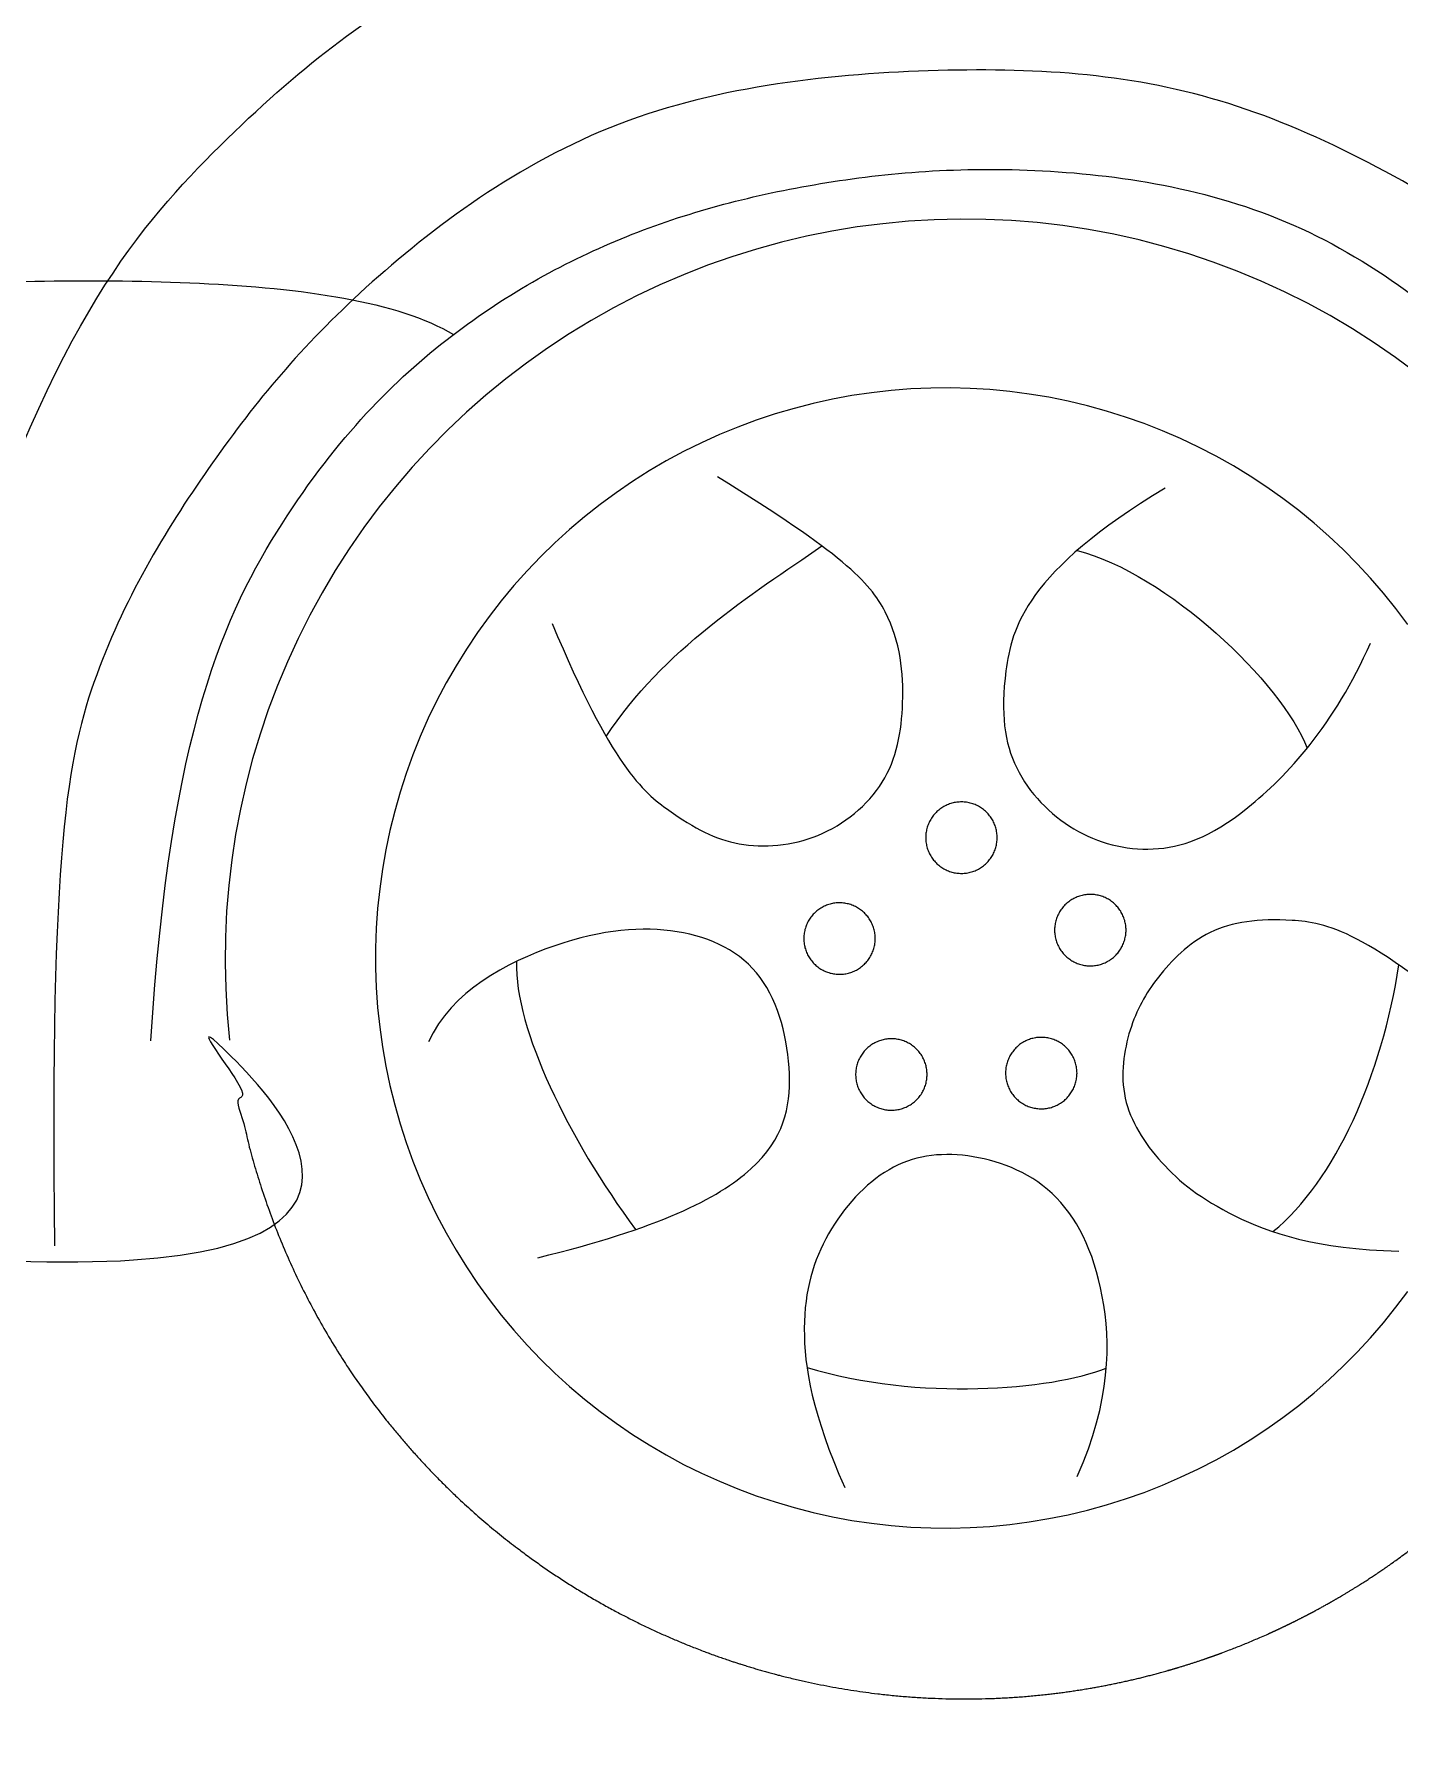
# Model space of a CAD drawing. Header units: feet. Extents: x 89 to 238, y -57 to 31.
# Drawn here: x 199.319 to 200.882, y 27.569 to 29.521 of the extents above; entities that cross this region are included whole.
import ezdxf

# ---------------------------------------------------------------- set-up
doc = ezdxf.new("R2010")
doc.units = ezdxf.units.FT
doc.header["$MEASUREMENT"] = 0
doc.layers.add('inner', color=1, linetype='Continuous')
doc.layers.add('outer', color=3, linetype='Continuous')

msp = doc.modelspace()

# ---------------------------------------------------------------- linework, layer by layer
at = {"layer": 'inner'}
for points in [[(200.9010969886893, 29.13310735981872), (200.8773837221258, 29.1507134292261), (200.8530709739656, 29.1674819404299), (200.8281883133608, 29.18339249957532), (200.8027660025907, 29.19842575624837), (200.7768349602566, 29.21256342700991), (200.7504267236792, 29.22578831763193), (200.7235734105424, 29.23808434400914), (200.6963076798321, 29.24943655172049), (200.668662692116, 29.25983113421673), (200.6406720692143, 29.26925544961187), (200.6123698533084, 29.27769803605831), (200.5837904655388, 29.28514862568671), (200.5549686641426, 29.2915981570937), (200.5259395021801, 29.29703878636248), (200.4967382849031, 29.30146389660249), (200.4674005268174, 29.30486810599686), (200.4379619084897, 29.30724727434792), (200.4084582331524, 29.30859850811226), (200.3789253831607, 29.30892016392007), (200.3493992763517, 29.30821185057376), (200.3199158223616, 29.30647442952363), (200.2905108789522, 29.30371001382028), (200.2612202084007, 29.29992196554471), (200.2320794340059, 29.29511489171928), (200.2031239967628, 29.28929463870479), (200.1743891122595, 29.28246828508997), (200.145909727848, 29.27464413308261), (200.1177204801412, 29.26583169841248), (200.0898556528879, 29.25604169875811), (200.0623491352768, 29.24528604071215), (200.0352343807207, 29.23357780530044), (200.0085443661704, 29.22093123207297), (199.9823115520081, 29.20736170178569), (199.9565678425691, 29.19288571769448), (199.9313445473396, 29.17752088548381), (199.9066723428787, 29.16128589185488), (199.8825812355089, 29.1442004817987), (199.8591005248228, 29.12628543458232), (199.8362587680487, 29.10756253847709), (199.8140837453198, 29.08805456425978), (199.7926024258874, 29.06778523751874), (199.7718409353213, 29.04677920979888), (199.7518245237359, 29.02506202862047), (199.7325775350808, 29.00266010640828), (199.7141233775338, 28.97960068836873), (199.696484495032, 28.95591181935438), (199.6796823399754, 28.93162230975569), (199.6637373471363, 28.90676170046196), (199.6486689088071, 28.88136022693363), (199.6344953512148, 28.85544878242989), (199.621233912233, 28.82905888043646), (199.608900720417, 28.80222261633876), (199.5975107753885, 28.77497262838758), (199.5870779295928, 28.74734205800449), (199.5776148714517, 28.71936450947515), (199.5691331099318, 28.69107400907994), (199.5616429605471, 28.66250496371113), (199.5551535328134, 28.63369211902716), (199.5496727191696, 28.6046705171952), (199.5452071853783, 28.57547545427265), (199.5417623624196, 28.54614243728028), (199.5393424398853, 28.51670714101848), (199.5379503608841, 28.48720536467966), (199.5375878184616, 28.45767298830924), (199.5382552535418, 28.42814592916843), (199.5399518543906, 28.39866009805156), (199.5426755576027, 28.36925135561153)], [(200.8915189746885, 28.84494119009441), (200.8779522546365, 28.8630791159815), (200.8637641993739, 28.88073525758491), (200.8489719044022, 28.89788834062918), (200.8335931932846, 28.91451769698523), (200.8176465961703, 28.9306032895739), (200.8011513274668, 28.94612573650898), (200.784127262688, 28.9610663344509), (200.7665949145061, 28.97540708114286), (200.748575408035, 28.989130697102), (200.7300904553767, 29.00222064644005), (200.7111623294592, 29.01466115678756), (200.6918138372001, 29.02643723829853), (200.6720682920255, 29.03753470171194), (200.6519494857794, 29.04794017544875), (200.6314816600564, 29.05764112172355), (200.6106894769922, 29.06662585165167), (200.5895979895481, 29.07488353933333), (200.5682326113235, 29.08240423489803), (200.5466190859353, 29.08917887649342), (200.524783455998, 29.095199301204), (200.502752031745, 29.10045825488694), (200.4805513593266, 29.10494940091266), (200.4582081888238, 29.10866732779997), (200.4357494420169, 29.11160755573657), (200.4132021799466, 29.1137665419768), (200.3905935703074, 29.11514168511041), (200.3679508547131, 29.11573132819701), (200.3453013158724, 29.11553476076262), (200.3226722447154, 29.11455221965567), (200.3000909075104, 29.11278488876171), (200.2775845130099, 29.11023489757676), (200.2551801796664, 29.10690531864163), (200.2329049029564, 29.10280016383956), (200.2107855228535, 29.0979243795624), (200.1888486914878, 29.09228384075041), (200.1671208410326, 29.08588534381353), (200.1456281518554, 29.07873659844221), (200.1243965209725, 29.07084621831782), (200.1034515308455, 29.06222371073386), (200.0828184185562, 29.0528794651404), (200.0625220453978, 29.04282474062554), (200.0425868669192, 29.0320716523492), (200.0230369034576, 29.02063315694526), (200.0038957111964, 29.0085230369097), (199.9851863537815, 28.995755883994), (199.9669313745312, 28.98234708162296), (199.9491527692737, 28.96831278635912), (199.9318719598436, 28.95366990843514), (199.9151097682704, 28.93843609137845), (199.8988863916893, 28.92262969075206), (199.8832213780055, 28.90626975203761), (199.8681336023403, 28.88937598768703), (199.8536412442884, 28.87196875337053), (199.8397617660124, 28.85406902344967), (199.8265118912025, 28.83569836570484), (199.813907584926, 28.81687891534776), (199.8019640343902, 28.79763334835035), (199.7906956306431, 28.77798485412184), (199.7801159512337, 28.75795710756739), (199.7702377438517, 28.73757424056171), (199.7610729109675, 28.71686081287193), (199.7526324954909, 28.69584178256516), (199.7449266674652, 28.67454247593576), (199.737964711813, 28.65298855698932), (199.7317550171485, 28.63120599651932), (199.7263050656703, 28.60922104081459), (199.7216214241452, 28.58706018003438), (199.7177097359967, 28.5647501162899), (199.7145747145042, 28.54231773147026), (199.7122201371244, 28.51979005485199), (199.7106488409398, 28.4971942305308), (199.7098627192397, 28.47455748471504), (199.7098627192397, 28.45190709292033), (199.7106488409398, 28.42927034710456), (199.7122201371244, 28.40667452278337), (199.7145747145042, 28.38414684616511), (199.7177097359967, 28.36171446134546), (199.7216214241452, 28.33940439760098), (199.7263050656703, 28.31724353682077), (199.7317550171485, 28.29525858111603), (199.737964711813, 28.27347602064605), (199.7449266674652, 28.25192210169957), (199.7526324954909, 28.23062279507019), (199.7610729109675, 28.2096037647634), (199.7702377438517, 28.18889033707365), (199.7801159512337, 28.16850747006797), (199.7906956306431, 28.14847972351352), (199.8019640343902, 28.12883122928499), (199.813907584926, 28.10958566228758), (199.8265118912025, 28.09076621193053), (199.8397617660124, 28.07239555418569), (199.8536412442884, 28.05449582426483), (199.8681336023403, 28.03708858994833), (199.8832213780055, 28.02019482559775), (199.8988863916893, 28.00383488688328), (199.9151097682704, 27.9880284862569), (199.9318719598436, 27.97279466920019), (199.9491527692737, 27.95815179127623), (199.9669313745312, 27.9441174960124), (199.9851863537815, 27.93070869364136), (200.0038957111964, 27.91794154072565), (200.0230369034576, 27.9058314206901), (200.0425868669192, 27.89439292528614), (200.0625220453978, 27.88363983700981), (200.0828184185562, 27.87358511249496), (200.1034515308455, 27.86424086690149), (200.1243965209725, 27.85561835931754), (200.1456281518554, 27.84772797919315), (200.1671208410326, 27.84057923382183), (200.1888486914878, 27.83418073688495), (200.2107855228535, 27.82854019807295), (200.2329049029564, 27.82366441379579), (200.2551801796664, 27.81955925899374), (200.2775845130099, 27.81622968005859), (200.3000909075104, 27.81367968887365), (200.3226722447154, 27.81191235797969), (200.3453013158724, 27.81092981687275), (200.3679508547131, 27.81073324943835), (200.3905935703074, 27.81132289252495), (200.4132021799466, 27.81269803565855), (200.4357494420169, 27.81485702189878), (200.4582081888238, 27.81779724983539), (200.4805513593266, 27.8215151767227), (200.502752031745, 27.82600632274839), (200.524783455998, 27.83126527643133), (200.5466190859353, 27.83728570114193), (200.5682326113235, 27.84406034273733), (200.5895979895481, 27.85158103830203), (200.6106894769922, 27.85983872598369), (200.6314816600564, 27.86882345591181), (200.6519494857794, 27.8785244021866), (200.6720682920255, 27.88892987592342), (200.6918138372001, 27.90002733933683), (200.7111623294592, 27.9118034208478), (200.7300904553767, 27.92424393119531), (200.748575408035, 27.93733388053336), (200.7665949145061, 27.9510574964925), (200.784127262688, 27.96539824318446), (200.8011513274668, 27.98033884112638), (200.8176465961703, 27.99586128806146), (200.8335931932846, 28.01194688065013), (200.8489719044022, 28.02857623700618), (200.8637641993739, 28.04572932005046), (200.8779522546365, 28.06338546165386), (200.8915189746885, 28.08152338754096)]]:
    msp.add_lwpolyline(points, dxfattribs=at)
for points in [[(200.4213898407288, 28.60094387864495), (200.4213652041732, 28.6023631488216), (200.4212913241915, 28.60378070888821), (200.4211682898034, 28.60519485079532), (200.4209962492556, 28.6066038706121), (200.4207754098437, 28.6080060705794), (200.420506037662, 28.60939976115546), (200.4201884572828, 28.61078326305173), (200.419823051366, 28.61215490925613), (200.4194102601971, 28.61351304704187), (200.4189505811573, 28.61485603995864), (200.4184445681241, 28.61618226980462), (200.4178928308037, 28.61749013857613), (200.4172960339968, 28.61877807039317), (200.4166548967968, 28.62004451339822), (200.4159701917244, 28.62128794162608), (200.4152427437956, 28.62250685684261), (200.4144734295286, 28.62369979034987), (200.4136631758872, 28.62486530475595), (200.4128129591639, 28.62600199570673), (200.4119238038037, 28.62710849357817), (200.4109967811694, 28.62818346512651), (200.4100330082513, 28.62922561509476), (200.4090336463204, 28.63023368777337), (200.4079998995303, 28.63120646851329), (200.4069330134651, 28.6321427851895), (200.4058342736396, 28.63304150961332), (200.4047050039496, 28.63390155889184), (200.4035465650772, 28.63472189673262), (200.402360352851, 28.63550153469251), (200.4011477965643, 28.63623953336846), (200.399910357253, 28.63693500352957), (200.3986495259351, 28.63758710718843), (200.3973668218141, 28.63819505861096), (200.3960637904486, 28.63875812526301), (200.3947420018899, 28.63927562869314), (200.3934030487902, 28.63974694535004), (200.3920485444838, 28.64017150733382), (200.3906801210428, 28.64054880308037), (200.389299427311, 28.6408783779777), (200.3879081269166, 28.64115983491372), (200.3865078962684, 28.64139283475476), (200.3851004225352, 28.64157709675415), (200.3836874016132, 28.64171239889053), (200.3822705360825, 28.64179857813538), (200.3808515331559, 28.64183553064941), (200.3794321026212, 28.64182321190772), (200.3780139547818, 28.64176163675343), (200.3765987983952, 28.64165087937979), (200.3751883386149, 28.64149107324085), (200.3737842749348, 28.64128241089051), (200.3723882991424, 28.64102514375073), (200.3710020932798, 28.64071958180829), (200.3696273276171, 28.64036609324156), (200.3682656586398, 28.63996510397675), (200.3669187270531, 28.63951709717466), (200.3655881558045, 28.63902261264863), (200.3642755481287, 28.63848224621396), (200.3629824856158, 28.63789664897014), (200.3617105263055, 28.63726652651625), (200.3604612028095, 28.63659263810074), (200.3592360204654, 28.63587579570668), (200.3580364555226, 28.63511686307331), (200.3568639533632, 28.63431675465536), (200.3557199267612, 28.63347643452113), (200.3546057541794, 28.63259691519096), (200.3535227781091, 28.6316792564171), (200.352472303452, 28.63072456390696), (200.3514555959483, 28.62973398799059), (200.3504738806513, 28.62870872223485), (200.3495283404516, 28.62765000200512), (200.3486201146514, 28.62655910297681), (200.347750297592, 28.6254373395983), (200.3469199373353, 28.62428606350705), (200.3461300344007, 28.62310666190112), (200.3453815405598, 28.62190055586755), (200.3446753576892, 28.62066919867022), (200.3440123366844, 28.61941407399859), (200.343393276434, 28.61813669418015), (200.3428189228574, 28.61683859835811), (200.342289968006, 28.61552135063679), (200.3418070492291, 28.61418653819715), (200.3413707484062, 28.61283576938415), (200.3409815912459, 28.61147067176908), (200.3406400466522, 28.61009289018819), (200.3403465261598, 28.60870408476096), (200.3401013834379, 28.6073059288898), (200.3399049138646, 28.60590010724361), (200.3397573541702, 28.60448831372799), (200.3396588821527, 28.60307224944416), (200.3396096164634, 28.60165362063931), (200.3396096164634, 28.60023413665061), (200.3396588821527, 28.59881550784575), (200.3397573541702, 28.59739944356193), (200.3399049138646, 28.5959876500463), (200.3401013834379, 28.59458182840013), (200.3403465261598, 28.59318367252897), (200.3406400466522, 28.59179486710175), (200.3409815912459, 28.59041708552084), (200.3413707484062, 28.58905198790574), (200.3418070492291, 28.58770121909278), (200.342289968006, 28.58636640665312), (200.3428189228574, 28.58504915893182), (200.343393276434, 28.58375106310977), (200.3440123366844, 28.58247368329134), (200.3446753576892, 28.58121855861971), (200.3453815405598, 28.57998720142235), (200.3461300344007, 28.57878109538879), (200.3469199373353, 28.57760169378286), (200.347750297592, 28.57645041769163), (200.3486201146514, 28.57532865431309), (200.3495283404516, 28.57423775528479), (200.3504738806513, 28.57317903505507), (200.3514555959483, 28.57215376929933), (200.352472303452, 28.57116319338298), (200.3535227781091, 28.57020850087281), (200.3546057541794, 28.56929084209897), (200.3557199267612, 28.5684113227688), (200.3568639533632, 28.56757100263458), (200.3580364555226, 28.56677089421661), (200.3592360204654, 28.56601196158324), (200.3604612028095, 28.56529511918919), (200.3617105263055, 28.56462123077366), (200.3629824856158, 28.56399110831977), (200.3642755481287, 28.56340551107596), (200.3655881558045, 28.56286514464129), (200.3669187270531, 28.56237066011525), (200.3682656586398, 28.56192265331318), (200.3696273276171, 28.56152166404835), (200.3710020932798, 28.56116817548164), (200.3723882991424, 28.5608626135392), (200.3737842749348, 28.56060534639938), (200.3751883386149, 28.56039668404907), (200.3765987983952, 28.56023687791013), (200.3780139547818, 28.5601261205365), (200.3794321026212, 28.56006454538221), (200.3808515331559, 28.56005222664052), (200.3822705360825, 28.56008917915453), (200.3836874016132, 28.56017535839938), (200.3851004225352, 28.56031066053577), (200.3865078962684, 28.56049492253517), (200.3879081269166, 28.56072792237621), (200.389299427311, 28.56100937931224), (200.3906801210428, 28.56133895420956), (200.3920485444838, 28.56171624995611), (200.3934030487902, 28.56214081193989), (200.3947420018899, 28.56261212859677), (200.3960637904486, 28.5631296320269), (200.3973668218141, 28.56369269867897), (200.3986495259351, 28.56430065010149), (200.399910357253, 28.56495275376036), (200.4011477965643, 28.56564822392145), (200.402360352851, 28.56638622259741), (200.4035465650772, 28.56716586055729), (200.4047050039496, 28.56798619839809), (200.4058342736396, 28.56884624767659), (200.4069330134651, 28.56974497210042), (200.4079998995303, 28.57068128877663), (200.4090336463204, 28.57165406951654), (200.4100330082513, 28.57266214219516), (200.4109967811694, 28.57370429216342), (200.4119238038037, 28.57477926371175), (200.4128129591639, 28.57588576158318), (200.4136631758872, 28.57702245253398), (200.4144734295286, 28.57818796694004), (200.4152427437956, 28.57938090044732), (200.4159701917244, 28.58059981566383), (200.4166548967968, 28.58184324389169), (200.4172960339968, 28.58310968689673), (200.4178928308037, 28.58439761871378), (200.4184445681241, 28.5857054874853), (200.4189505811573, 28.58703171733127), (200.4194102601971, 28.58837471024806), (200.419823051366, 28.58973284803379), (200.4201884572828, 28.59110449423818), (200.420506037662, 28.59248799613443), (200.4207754098437, 28.59388168671051), (200.4209962492556, 28.59528388667781), (200.4211682898034, 28.59669290649461), (200.4212913241915, 28.59810704840172), (200.4213652041732, 28.59952460846833)], [(200.5689544322317, 28.49508232387116), (200.5689297956761, 28.49650159404779), (200.5688559156944, 28.4979191541144), (200.5687328813062, 28.49933329602153), (200.5685608407584, 28.5007423158383), (200.5683400013465, 28.50214451580559), (200.5680706291648, 28.50353820638167), (200.5677530487856, 28.50492170827792), (200.5673876428688, 28.50629335448234), (200.5669748516999, 28.50765149226806), (200.5665151726601, 28.50899448518485), (200.5660091596269, 28.51032071503081), (200.5654574223066, 28.51162858380235), (200.5648606254996, 28.51291651561938), (200.5642194882997, 28.51418295862442), (200.5635347832272, 28.51542638685229), (200.5628073352984, 28.51664530206881), (200.5620380210314, 28.51783823557608), (200.5612277673901, 28.51900374998216), (200.5603775506668, 28.52014044093294), (200.5594883953065, 28.52124693880438), (200.5585613726723, 28.52232191035272), (200.5575975997541, 28.52336406032096), (200.5565982378233, 28.52437213299957), (200.5555644910331, 28.5253449137395), (200.5544976049679, 28.52628123041569), (200.5533988651424, 28.52717995483953), (200.5522695954525, 28.52804000411803), (200.55111115658, 28.52886034195882), (200.5499249443538, 28.5296399799187), (200.5487123880671, 28.53037797859467), (200.5474749487558, 28.53107344875577), (200.5462141174379, 28.53172555241462), (200.5449314133169, 28.53233350383715), (200.5436283819514, 28.5328965704892), (200.5423065933927, 28.53341407391934), (200.540967640293, 28.53388539057623), (200.5396131359866, 28.53430995256001), (200.5382447125457, 28.53468724830656), (200.5368640188138, 28.53501682320389), (200.5354727184195, 28.53529828013991), (200.5340724877712, 28.53553127998095), (200.532665014038, 28.53571554198034), (200.531251993116, 28.53585084411673), (200.5298351275854, 28.53593702336157), (200.5284161246587, 28.53597397587562), (200.5269966941241, 28.53596165713391), (200.5255785462846, 28.53590008197961), (200.5241633898981, 28.535789324606), (200.5227529301177, 28.53562951846704), (200.5213488664376, 28.53542085611673), (200.5199528906452, 28.53516358897692), (200.5185666847826, 28.53485802703448), (200.5171919191199, 28.53450453846776), (200.5158302501427, 28.53410354920294), (200.5144833185559, 28.53365554240086), (200.5131527473073, 28.53316105787483), (200.5118401396315, 28.53262069144018), (200.5105470771187, 28.53203509419635), (200.5092751178083, 28.53140497174245), (200.5080257943123, 28.53073108332694), (200.5068006119683, 28.53001424093287), (200.5056010470254, 28.5292553082995), (200.504428544866, 28.52845519988155), (200.503284518264, 28.52761487974733), (200.5021703456822, 28.52673536041715), (200.5010873696119, 28.52581770164331), (200.5000368949548, 28.52486300913315), (200.4990201874511, 28.52387243321678), (200.4980384721541, 28.52284716746104), (200.4970929319544, 28.52178844723131), (200.4961847061542, 28.52069754820302), (200.4953148890948, 28.51957578482449), (200.4944845288381, 28.51842450873325), (200.4936946259036, 28.51724510712731), (200.4929461320626, 28.51603900109376), (200.4922399491921, 28.5148076438964), (200.4915769281872, 28.51355251922478), (200.4909578679369, 28.51227513940636), (200.4903835143603, 28.5109770435843), (200.4898545595088, 28.509659795863), (200.4893716407319, 28.50832498342335), (200.4889353399091, 28.50697421461036), (200.4885461827487, 28.50560911699528), (200.4882046381551, 28.50423133541437), (200.4879111176626, 28.50284252998717), (200.4876659749407, 28.50144437411601), (200.4874695053674, 28.50003855246982), (200.487321945673, 28.49862675895421), (200.4872234736556, 28.49721069467037), (200.4871742079662, 28.4957920658655), (200.4871742079662, 28.49437258187682), (200.4872234736556, 28.49295395307195), (200.487321945673, 28.49153788878811), (200.4874695053674, 28.4901260952725), (200.4876659749407, 28.48872027362632), (200.4879111176626, 28.48732211775516), (200.4882046381551, 28.48593331232795), (200.4885461827487, 28.48455553074705), (200.4889353399091, 28.48319043313196), (200.4893716407319, 28.48183966431897), (200.4898545595088, 28.48050485187932), (200.4903835143603, 28.47918760415802), (200.4909578679369, 28.47788950833598), (200.4915769281872, 28.47661212851754), (200.4922399491921, 28.47535700384592), (200.4929461320626, 28.47412564664856), (200.4936946259036, 28.47291954061501), (200.4944845288381, 28.47174013900906), (200.4953148890948, 28.47058886291783), (200.4961847061542, 28.4694670995393), (200.4970929319544, 28.46837620051101), (200.4980384721541, 28.46731748028128), (200.4990201874511, 28.46629221452554), (200.5000368949548, 28.46530163860918), (200.5010873696119, 28.46434694609902), (200.5021703456822, 28.46342928732518), (200.503284518264, 28.46254976799499), (200.504428544866, 28.46170944786077), (200.5056010470254, 28.46090933944282), (200.5068006119683, 28.46015040680944), (200.5080257943123, 28.45943356441538), (200.5092751178083, 28.45875967599987), (200.5105470771187, 28.45812955354597), (200.5118401396315, 28.45754395630215), (200.5131527473073, 28.4570035898675), (200.5144833185559, 28.45650910534146), (200.5158302501427, 28.45606109853938), (200.5171919191199, 28.45566010927456), (200.5185666847826, 28.45530662070784), (200.5199528906452, 28.4550010587654), (200.5213488664376, 28.45474379162559), (200.5227529301177, 28.45453512927528), (200.5241633898981, 28.45437532313632), (200.5255785462846, 28.45426456576271), (200.5269966941241, 28.45420299060841), (200.5284161246587, 28.45419067186672), (200.5298351275854, 28.45422762438075), (200.531251993116, 28.45431380362558), (200.532665014038, 28.45444910576198), (200.5340724877712, 28.45463336776137), (200.5354727184195, 28.4548663676024), (200.5368640188138, 28.45514782453843), (200.5382447125457, 28.45547739943577), (200.5396131359866, 28.45585469518231), (200.540967640293, 28.45627925716609), (200.5423065933927, 28.45675057382297), (200.5436283819514, 28.45726807725312), (200.5449314133169, 28.45783114390517), (200.5462141174379, 28.45843909532769), (200.5474749487558, 28.45909119898655), (200.5487123880671, 28.45978666914766), (200.5499249443538, 28.46052466782362), (200.55111115658, 28.46130430578348), (200.5522695954525, 28.4621246436243), (200.5533988651424, 28.4629846929028), (200.5544976049679, 28.46388341732662), (200.5555644910331, 28.46481973400282), (200.5565982378233, 28.46579251474274), (200.5575975997541, 28.46680058742137), (200.5585613726723, 28.4678427373896), (200.5594883953065, 28.46891770893795), (200.5603775506668, 28.47002420680937), (200.5612277673901, 28.47116089776017), (200.5620380210314, 28.47232641216624), (200.5628073352984, 28.47351934567351), (200.5635347832272, 28.47473826089004), (200.5642194882997, 28.4759816891179), (200.5648606254996, 28.47724813212294), (200.5654574223066, 28.47853606393998), (200.5660091596269, 28.4798439327115), (200.5665151726601, 28.48117016255746), (200.5669748516999, 28.48251315547427), (200.5673876428688, 28.48387129325998), (200.5677530487856, 28.48524293946438), (200.5680706291648, 28.48662644136065), (200.5683400013465, 28.48802013193671), (200.5685608407584, 28.48942233190402), (200.5687328813062, 28.49083135172079), (200.5688559156944, 28.49224549362792), (200.5689297956761, 28.49366305369454)], [(200.2818450639816, 28.48545854616442), (200.281820427426, 28.48687781634106), (200.2817465474443, 28.48829537640767), (200.2816235130561, 28.48970951831479), (200.2814514725084, 28.49111853813156), (200.2812306330965, 28.49252073809886), (200.2809612609147, 28.49391442867494), (200.2806436805356, 28.49529793057119), (200.2802782746187, 28.49666957677561), (200.2798654834498, 28.49802771456133), (200.27940580441, 28.4993707074781), (200.2788997913768, 28.5006969373241), (200.2783480540565, 28.5020048060956), (200.2777512572495, 28.50329273791264), (200.2771101200496, 28.50455918091768), (200.2764254149771, 28.50580260914556), (200.2756979670483, 28.50702152436208), (200.2749286527814, 28.50821445786933), (200.27411839914, 28.50937997227541), (200.2732681824167, 28.51051666322619), (200.2723790270564, 28.51162316109763), (200.2714520044222, 28.51269813264597), (200.270488231504, 28.51374028261422), (200.2694888695732, 28.51474835529283), (200.268455122783, 28.51572113603275), (200.2673882367179, 28.51665745270897), (200.2662894968924, 28.51755617713278), (200.2651602272024, 28.5184162264113), (200.26400178833, 28.51923656425209), (200.2628155761038, 28.52001620221197), (200.261603019817, 28.52075420088793), (200.2603655805057, 28.52144967104903), (200.2591047491878, 28.5221017747079), (200.2578220450668, 28.52270972613042), (200.2565190137013, 28.52327279278247), (200.2551972251426, 28.5237902962126), (200.253858272043, 28.52426161286951), (200.2525037677366, 28.52468617485328), (200.2511353442956, 28.52506347059983), (200.2497546505637, 28.52539304549716), (200.2483633501694, 28.52567450243319), (200.2469631195212, 28.52590750227422), (200.2455556457879, 28.52609176427361), (200.2441426248659, 28.52622706640999), (200.2427257593353, 28.52631324565484), (200.2413067564086, 28.52635019816887), (200.239887325874, 28.52633787942716), (200.2384691780345, 28.52627630427289), (200.237054021648, 28.52616554689926), (200.2356435618676, 28.52600574076031), (200.2342394981875, 28.52579707840999), (200.2328435223951, 28.52553981127017), (200.2314573165326, 28.52523424932775), (200.2300825508699, 28.52488076076102), (200.2287208818926, 28.52447977149622), (200.2273739503058, 28.52403176469413), (200.2260433790572, 28.52353728016809), (200.2247307713814, 28.52299691373343), (200.2234377088686, 28.5224113164896), (200.2221657495582, 28.52178119403571), (200.2209164260622, 28.5211073056202), (200.2196912437182, 28.52039046322613), (200.2184916787753, 28.51963153059277), (200.217319176616, 28.51883142217482), (200.216175150014, 28.51799110204059), (200.2150609774322, 28.5171115827104), (200.2139780013618, 28.51619392393657), (200.2129275267047, 28.51523923142642), (200.211910819201, 28.51424865551005), (200.2109291039041, 28.51322338975431), (200.2099835637044, 28.51216466952459), (200.2090753379041, 28.51107377049628), (200.2082055208448, 28.50995200711776), (200.2073751605881, 28.50880073102651), (200.2065852576535, 28.50762132942058), (200.2058367638126, 28.50641522338702), (200.205130580942, 28.50518386618968), (200.2044675599372, 28.50392874151804), (200.2038484996868, 28.50265136169961), (200.2032741461102, 28.50135326587755), (200.2027451912588, 28.50003601815626), (200.2022622724818, 28.49870120571661), (200.201825971659, 28.49735043690363), (200.2014368144987, 28.49598533928854), (200.201095269905, 28.49460755770765), (200.2008017494125, 28.49321875228042), (200.2005566066907, 28.49182059640927), (200.2003601371173, 28.49041477476307), (200.2002125774229, 28.48900298124746), (200.2001141054055, 28.48758691696362), (200.2000648397161, 28.48616828815876), (200.2000648397161, 28.48474880417007), (200.2001141054055, 28.48333017536521), (200.2002125774229, 28.48191411108139), (200.2003601371173, 28.48050231756576), (200.2005566066907, 28.47909649591959), (200.2008017494125, 28.47769834004843), (200.201095269905, 28.47630953462121), (200.2014368144987, 28.47493175304031), (200.201825971659, 28.47356665542522), (200.2022622724818, 28.47221588661225), (200.2027451912588, 28.47088107417258), (200.2032741461102, 28.46956382645128), (200.2038484996868, 28.46826573062923), (200.2044675599372, 28.46698835081081), (200.205130580942, 28.46573322613918), (200.2058367638126, 28.46450186894182), (200.2065852576535, 28.46329576290826), (200.2073751605881, 28.46211636130232), (200.2082055208448, 28.46096508521109), (200.2090753379041, 28.45984332183256), (200.2099835637044, 28.45875242280426), (200.2109291039041, 28.45769370257453), (200.211910819201, 28.45666843681879), (200.2129275267047, 28.45567786090244), (200.2139780013618, 28.45472316839227), (200.2150609774322, 28.45380550961843), (200.216175150014, 28.45292599028826), (200.217319176616, 28.45208567015404), (200.2184916787753, 28.45128556173608), (200.2196912437182, 28.45052662910271), (200.2209164260622, 28.44980978670865), (200.2221657495582, 28.44913589829313), (200.2234377088686, 28.44850577583923), (200.2247307713814, 28.44792017859542), (200.2260433790572, 28.44737981216077), (200.2273739503058, 28.44688532763471), (200.2287208818926, 28.44643732083264), (200.2300825508699, 28.44603633156781), (200.2314573165326, 28.4456828430011), (200.2328435223951, 28.44537728105866), (200.2342394981875, 28.44512001391884), (200.2356435618676, 28.44491135156853), (200.237054021648, 28.44475154542959), (200.2384691780345, 28.44464078805597), (200.239887325874, 28.44457921290168), (200.2413067564086, 28.44456689415998), (200.2427257593353, 28.444603846674), (200.2441426248659, 28.44469002591885), (200.2455556457879, 28.44482532805524), (200.2469631195212, 28.44500959005463), (200.2483633501694, 28.44524258989567), (200.2497546505637, 28.4455240468317), (200.2511353442956, 28.44585362172903), (200.2525037677366, 28.44623091747557), (200.253858272043, 28.44665547945935), (200.2551972251426, 28.44712679611623), (200.2565190137013, 28.44764429954636), (200.2578220450668, 28.44820736619844), (200.2591047491878, 28.44881531762095), (200.2603655805057, 28.44946742127983), (200.261603019817, 28.45016289144091), (200.2628155761038, 28.45090089011687), (200.26400178833, 28.45168052807675), (200.2651602272024, 28.45250086591755), (200.2662894968924, 28.45336091519605), (200.2673882367179, 28.45425963961988), (200.268455122783, 28.45519595629608), (200.2694888695732, 28.45616873703601), (200.270488231504, 28.45717680971464), (200.2714520044222, 28.45821895968288), (200.2723790270564, 28.45929393123121), (200.2732681824167, 28.46040042910264), (200.27411839914, 28.46153712005344), (200.2749286527814, 28.4627026344595), (200.2756979670483, 28.46389556796678), (200.2764254149771, 28.4651144831833), (200.2771101200496, 28.46635791141115), (200.2777512572495, 28.46762435441621), (200.2783480540565, 28.46891228623324), (200.2788997913768, 28.47022015500476), (200.27940580441, 28.47154638485075), (200.2798654834498, 28.47288937776753), (200.2802782746187, 28.47424751555324), (200.2806436805356, 28.47561916175765), (200.2809612609147, 28.47700266365391), (200.2812306330965, 28.47839635422998), (200.2814514725084, 28.47979855419727), (200.2816235130561, 28.48120757401407), (200.2817465474443, 28.48262171592118), (200.281820427426, 28.48403927598779)], [(200.5128157289426, 28.33147810285724), (200.5127910923869, 28.33289737303388), (200.5127172124052, 28.33431493310049), (200.5125941780171, 28.3357290750076), (200.5124221374693, 28.33713809482437), (200.5122012980574, 28.33854029479168), (200.5119319258757, 28.33993398536775), (200.5116143454966, 28.341317487264), (200.5112489395797, 28.34268913346842), (200.5108361484108, 28.34404727125414), (200.510376469371, 28.34539026417093), (200.5098704563378, 28.34671649401691), (200.5093187190174, 28.34802436278842), (200.5087219222105, 28.34931229460546), (200.5080807850106, 28.35057873761049), (200.5073960799381, 28.35182216583837), (200.5066686320093, 28.35304108105489), (200.5058993177423, 28.35423401456216), (200.5050890641009, 28.35539952896823), (200.5042388473776, 28.35653621991902), (200.5033496920174, 28.35764271779046), (200.5024226693832, 28.35871768933879), (200.501458896465, 28.35975983930704), (200.5004595345341, 28.36076791198564), (200.499425787744, 28.36174069272557), (200.4983589016788, 28.36267700940179), (200.4972601618533, 28.3635757338256), (200.4961308921634, 28.36443578310411), (200.494972453291, 28.36525612094491), (200.4937862410647, 28.3660357589048), (200.492573684778, 28.36677375758074), (200.4913362454667, 28.36746922774184), (200.4900754141488, 28.36812133140072), (200.4887927100278, 28.36872928282324), (200.4874896786623, 28.3692923494753), (200.4861678901036, 28.36980985290542), (200.4848289370039, 28.37028116956231), (200.4834744326975, 28.37070573154609), (200.4821060092566, 28.37108302729264), (200.4807253155247, 28.37141260218997), (200.4793340151303, 28.371694059126), (200.4779337844821, 28.37192705896704), (200.4765263107489, 28.37211132096643), (200.4751132898269, 28.37224662310281), (200.4736964242963, 28.37233280234767), (200.4722774213696, 28.37236975486169), (200.4708579908349, 28.37235743611999), (200.4694398429955, 28.37229586096571), (200.468024686609, 28.37218510359208), (200.4666142268286, 28.37202529745314), (200.4652101631485, 28.37181663510282), (200.4638141873561, 28.37155936796301), (200.4624279814935, 28.37125380602057), (200.4610532158308, 28.37090031745386), (200.4596915468535, 28.37049932818903), (200.4583446152668, 28.37005132138696), (200.4570140440182, 28.36955683686091), (200.4557014363424, 28.36901647042625), (200.4544083738296, 28.36843087318244), (200.4531364145192, 28.36780075072853), (200.4518870910232, 28.36712686231302), (200.4506619086791, 28.36641001991896), (200.4494623437363, 28.3656510872856), (200.4482898415769, 28.36485097886763), (200.4471458149749, 28.3640106587334), (200.4460316423931, 28.36313113940324), (200.4449486663228, 28.36221348062938), (200.4438981916657, 28.36125878811923), (200.442881484162, 28.36026821220287), (200.441899768865, 28.35924294644714), (200.4409542286653, 28.35818422621741), (200.4400460028651, 28.35709332718909), (200.4391761858057, 28.35597156381058), (200.438345825549, 28.35482028771933), (200.4375559226145, 28.35364088611341), (200.4368074287735, 28.35243478007983), (200.4361012459029, 28.35120342288249), (200.4354382248981, 28.34994829821087), (200.4348191646477, 28.34867091839243), (200.4342448110712, 28.34737282257038), (200.4337158562197, 28.34605557484907), (200.4332329374428, 28.34472076240942), (200.4327966366199, 28.34336999359644), (200.4324074794596, 28.34200489598136), (200.4320659348659, 28.34062711440046), (200.4317724143735, 28.33923830897324), (200.4315272716516, 28.33784015310208), (200.4313308020783, 28.33643433145589), (200.4311832423839, 28.33502253794028), (200.4310847703665, 28.33360647365646), (200.4310355046771, 28.3321878448516), (200.4310355046771, 28.33076836086289), (200.4310847703665, 28.32934973205802), (200.4311832423839, 28.32793366777421), (200.4313308020783, 28.32652187425859), (200.4315272716516, 28.32511605261241), (200.4317724143735, 28.32371789674124), (200.4320659348659, 28.32232909131402), (200.4324074794596, 28.32095130973313), (200.4327966366199, 28.31958621211803), (200.4332329374428, 28.31823544330506), (200.4337158562197, 28.31690063086541), (200.4342448110712, 28.3155833831441), (200.4348191646477, 28.31428528732205), (200.4354382248981, 28.31300790750362), (200.4361012459029, 28.31175278283199), (200.4368074287735, 28.31052142563464), (200.4375559226145, 28.30931531960108), (200.438345825549, 28.30813591799516), (200.4391761858057, 28.30698464190391), (200.4400460028651, 28.3058628785254), (200.4409542286653, 28.30477197949708), (200.441899768865, 28.30371325926735), (200.442881484162, 28.30268799351161), (200.4438981916657, 28.30169741759525), (200.4449486663228, 28.30074272508509), (200.4460316423931, 28.29982506631125), (200.4471458149749, 28.29894554698108), (200.4482898415769, 28.29810522684685), (200.4494623437363, 28.29730511842889), (200.4506619086791, 28.29654618579552), (200.4518870910232, 28.29582934340146), (200.4531364145192, 28.29515545498596), (200.4544083738296, 28.29452533253204), (200.4557014363424, 28.29393973528824), (200.4570140440182, 28.29339936885357), (200.4583446152668, 28.29290488432753), (200.4596915468535, 28.29245687752546), (200.4610532158308, 28.29205588826064), (200.4624279814935, 28.29170239969392), (200.4638141873561, 28.29139683775147), (200.4652101631485, 28.29113957061167), (200.4666142268286, 28.29093090826136), (200.468024686609, 28.29077110212242), (200.4694398429955, 28.29066034474878), (200.4708579908349, 28.29059876959449), (200.4722774213696, 28.2905864508528), (200.4736964242963, 28.29062340336682), (200.4751132898269, 28.29070958261166), (200.4765263107489, 28.29084488474805), (200.4779337844821, 28.29102914674745), (200.4793340151303, 28.29126214658849), (200.4807253155247, 28.29154360352451), (200.4821060092566, 28.29187317842184), (200.4834744326975, 28.29225047416839), (200.4848289370039, 28.29267503615216), (200.4861678901036, 28.29314635280906), (200.4874896786623, 28.29366385623919), (200.4887927100278, 28.29422692289125), (200.4900754141488, 28.29483487431377), (200.4913362454667, 28.29548697797264), (200.492573684778, 28.29618244813373), (200.4937862410647, 28.29692044680969), (200.494972453291, 28.29770008476958), (200.4961308921634, 28.29852042261037), (200.4972601618533, 28.29938047188887), (200.4983589016788, 28.3002791963127), (200.499425787744, 28.30121551298891), (200.5004595345341, 28.30218829372884), (200.501458896465, 28.30319636640744), (200.5024226693832, 28.3042385163757), (200.5033496920174, 28.30531348792404), (200.5042388473776, 28.30641998579547), (200.5050890641009, 28.30755667674625), (200.5058993177423, 28.30872219115231), (200.5066686320093, 28.3099151246596), (200.5073960799381, 28.31113403987612), (200.5080807850106, 28.31237746810397), (200.5087219222105, 28.31364391110904), (200.5093187190174, 28.31493184292608), (200.5098704563378, 28.31623971169757), (200.510376469371, 28.31756594154356), (200.5108361484108, 28.31890893446034), (200.5112489395797, 28.32026707224607), (200.5116143454966, 28.32163871845047), (200.5119319258757, 28.32302222034672), (200.5122012980574, 28.32441591092281), (200.5124221374693, 28.32581811089011), (200.5125941780171, 28.32722713070688), (200.5127172124052, 28.328641272614), (200.5127910923869, 28.33005883268061)], [(200.341191693173, 28.32987413990596), (200.3411670566173, 28.3312934100826), (200.3410931766357, 28.3327109701492), (200.3409701422475, 28.33412511205632), (200.3407981016997, 28.33553413187311), (200.3405772622878, 28.33693633184041), (200.3403078901061, 28.33833002241649), (200.3399903097269, 28.33971352431274), (200.3396249038101, 28.34108517051716), (200.3392121126411, 28.34244330830287), (200.3387524336014, 28.34378630121965), (200.3382464205682, 28.34511253106563), (200.3376946832478, 28.34642039983715), (200.3370978864409, 28.34770833165419), (200.336456749241, 28.34897477465924), (200.3357720441685, 28.35021820288709), (200.3350445962397, 28.35143711810361), (200.3342752819727, 28.3526300516109), (200.3334650283313, 28.35379556601696), (200.332614811608, 28.35493225696775), (200.3317256562478, 28.35603875483917), (200.3307986336136, 28.35711372638751), (200.3298348606954, 28.35815587635576), (200.3288354987646, 28.35916394903439), (200.3278017519744, 28.36013672977431), (200.3267348659092, 28.3610730464505), (200.3256361260837, 28.36197177087434), (200.3245068563938, 28.36283182015284), (200.3233484175213, 28.36365215799364), (200.3221622052951, 28.36443179595352), (200.3209496490084, 28.36516979462948), (200.3197122096971, 28.36586526479057), (200.3184513783792, 28.36651736844943), (200.3171686742582, 28.36712531987196), (200.3158656428927, 28.36768838652402), (200.314543854334, 28.36820588995415), (200.3132049012343, 28.36867720661104), (200.3118503969279, 28.36910176859482), (200.310481973487, 28.36947906434137), (200.3091012797551, 28.36980863923869), (200.3077099793607, 28.37009009617472), (200.3063097487125, 28.37032309601576), (200.3049022749793, 28.37050735801516), (200.3034892540573, 28.37064266015155), (200.3020723885267, 28.37072883939639), (200.3006533856, 28.3707657919104), (200.2992339550653, 28.37075347316872), (200.2978158072259, 28.37069189801442), (200.2964006508394, 28.37058114064079), (200.294990191059, 28.37042133450185), (200.2935861273789, 28.37021267215154), (200.2921901515865, 28.36995540501173), (200.2908039457239, 28.36964984306929), (200.2894291800612, 28.36929635450257), (200.2880675110839, 28.36889536523774), (200.2867205794972, 28.36844735843568), (200.2853900082486, 28.36795287390963), (200.2840774005728, 28.36741250747496), (200.2827843380599, 28.36682691023116), (200.2815123787496, 28.36619678777727), (200.2802630552536, 28.36552289936175), (200.2790378729095, 28.36480605696768), (200.2778383079667, 28.36404712433432), (200.2766658058073, 28.36324701591635), (200.2755217792053, 28.36240669578213), (200.2744076066235, 28.36152717645195), (200.2733246305532, 28.36060951767812), (200.2722741558961, 28.35965482516795), (200.2712574483924, 28.35866424925159), (200.2702757330954, 28.35763898349586), (200.2693301928957, 28.35658026326613), (200.2684219670955, 28.35548936423783), (200.2675521500361, 28.35436760085929), (200.2667217897794, 28.35321632476806), (200.2659318868449, 28.35203692316213), (200.2651833930039, 28.35083081712856), (200.2644772101333, 28.34959945993122), (200.2638141891285, 28.34834433525959), (200.2631951288781, 28.34706695544115), (200.2626207753016, 28.34576885961911), (200.2620918204501, 28.34445161189781), (200.2616089016732, 28.34311679945815), (200.2611726008503, 28.34176603064518), (200.26078344369, 28.34040093303008), (200.2604418990963, 28.33902315144919), (200.2601483786039, 28.33763434602197), (200.259903235882, 28.3362361901508), (200.2597067663087, 28.33483036850464), (200.2595592066143, 28.33341857498899), (200.2594607345968, 28.33200251070518), (200.2594114689075, 28.33058388190031), (200.2594114689075, 28.32916439791164), (200.2594607345968, 28.32774576910677), (200.2595592066143, 28.32632970482293), (200.2597067663087, 28.32491791130731), (200.259903235882, 28.32351208966113), (200.2601483786039, 28.32211393378997), (200.2604418990963, 28.32072512836275), (200.26078344369, 28.31934734678184), (200.2611726008503, 28.31798224916676), (200.2616089016732, 28.31663148035379), (200.2620918204501, 28.31529666791414), (200.2626207753016, 28.31397942019283), (200.2631951288781, 28.31268132437078), (200.2638141891285, 28.31140394455236), (200.2644772101333, 28.31014881988072), (200.2651833930039, 28.30891746268338), (200.2659318868449, 28.30771135664982), (200.2667217897794, 28.30653195504388), (200.2675521500361, 28.30538067895263), (200.2684219670955, 28.30425891557411), (200.2693301928957, 28.3031680165458), (200.2702757330954, 28.30210929631607), (200.2712574483924, 28.30108403056034), (200.2722741558961, 28.30009345464398), (200.2733246305532, 28.29913876213383), (200.2744076066235, 28.29822110335999), (200.2755217792053, 28.29734158402981), (200.2766658058073, 28.29650126389558), (200.2778383079667, 28.29570115547761), (200.2790378729095, 28.29494222284425), (200.2802630552536, 28.29422538045019), (200.2815123787496, 28.29355149203468), (200.2827843380599, 28.29292136958079), (200.2840774005728, 28.29233577233696), (200.2853900082486, 28.2917954059023), (200.2867205794972, 28.29130092137627), (200.2880675110839, 28.29085291457418), (200.2894291800612, 28.29045192530937), (200.2908039457239, 28.29009843674264), (200.2921901515865, 28.28979287480021), (200.2935861273789, 28.28953560766041), (200.294990191059, 28.28932694531009), (200.2964006508394, 28.28916713917113), (200.2978158072259, 28.2890563817975), (200.2992339550653, 28.28899480664323), (200.3006533856, 28.28898248790152), (200.3020723885267, 28.28901944041556), (200.3034892540573, 28.28910561966039), (200.3049022749793, 28.28924092179677), (200.3063097487125, 28.28942518379617), (200.3077099793607, 28.2896581836372), (200.3091012797551, 28.28993964057324), (200.310481973487, 28.29026921547057), (200.3118503969279, 28.29064651121712), (200.3132049012343, 28.29107107320089), (200.314543854334, 28.29154238985778), (200.3158656428927, 28.29205989328793), (200.3171686742582, 28.29262295993997), (200.3184513783792, 28.2932309113625), (200.3197122096971, 28.29388301502137), (200.3209496490084, 28.29457848518247), (200.3221622052951, 28.29531648385841), (200.3233484175213, 28.2960961218183), (200.3245068563938, 28.2969164596591), (200.3256361260837, 28.29777650893761), (200.3267348659092, 28.29867523336142), (200.3278017519744, 28.29961155003764), (200.3288354987646, 28.30058433077756), (200.3298348606954, 28.30159240345617), (200.3307986336136, 28.30263455342442), (200.3317256562478, 28.30370952497275), (200.332614811608, 28.30481602284419), (200.3334650283313, 28.30595271379498), (200.3342752819727, 28.30711822820105), (200.3350445962397, 28.30831116170831), (200.3357720441685, 28.30953007692484), (200.336456749241, 28.31077350515271), (200.3370978864409, 28.31203994815775), (200.3376946832478, 28.31332787997479), (200.3382464205682, 28.3146357487463), (200.3387524336014, 28.31596197859228), (200.3392121126411, 28.31730497150907), (200.3396249038101, 28.31866310929479), (200.3399903097269, 28.32003475549921), (200.3403078901061, 28.32141825739546), (200.3405772622878, 28.32281194797153), (200.3407981016997, 28.32421414793884), (200.3409701422475, 28.32562316775561), (200.3410931766357, 28.32703730966272), (200.3411670566173, 28.32845486972935)]]:
    msp.add_lwpolyline(points, close=True, dxfattribs=at)
for points, knots in [([(198.1261474637206, 29.04953295238441), (198.1298661677263, 29.05085615159378), (198.1458559144762, 29.05644843500152), (198.1759653864959, 29.07752506541555), (198.2474219359682, 29.1684697647439), (198.3708468850567, 29.31008365369809), (198.5618307536463, 29.46858727252735), (198.7567122522071, 29.58551617166381), (199.0360424001442, 29.68165771095384), (199.1451760393383, 29.7154371707046), (199.5160379762314, 29.79562243702316), (200.6643804424211, 30.05244967239196), (200.9469045142284, 30.12011961294621), (201.0526027519623, 30.15024764846758)], [18.68247841056482, 18.68247841056482, 18.68247841056482, 18.68247841056482, 19, 20, 21, 22, 23, 24, 25, 26, 27, 28, 28.93429519842737, 28.93429519842737, 28.93429519842737, 28.93429519842737]), ([(199.4526504925458, 28.36825115254801), (199.4744591095897, 28.72359617533384), (199.6027761456791, 28.99626987702381), (199.7952516998132, 29.18874543115794), (199.9957470687029, 29.29781491183397), (200.2058662152994, 29.35395361512312), (200.4528765097715, 29.37640909643853), (200.7704611740928, 29.32829020790516), (201.0286992092227, 29.12298295016205), (201.2168121819074, 28.88728906789062), (201.3477126317287, 28.59152665379788), (201.3415869332516, 28.32173149213391)], [0, 0, 0, 0, 1, 2, 3, 4, 5, 6, 7, 8, 8.972685476213957, 8.972685476213957, 8.972685476213957, 8.972685476213957])]:
    msp.add_open_spline(points, degree=3, knots=knots, dxfattribs=at)
for points in [[(199.2237635912987, 28.82318487048119), (199.3343644547525, 29.17710763353347), (199.5334460089694, 29.41213446837262), (199.7712378653951, 29.5973909146578), (200.0809202830658, 29.72181688604332), (200.5122636505357, 29.72734692921602), (200.8938366294514, 29.65269134638477), (201.1758688312586, 29.45637481375419), (201.4717261409976, 29.09415698594302), (201.5239554406827, 28.7926760409809)], [(201.4330158387888, 28.44990695632464), (201.4219557524434, 28.77064946034072), (201.2892347162988, 29.08033187801143), (201.0072025144916, 29.2877084969871), (200.6864600104755, 29.46743490009959), (200.3657175064594, 29.48955507279036), (199.9730844411984, 29.4480797489953), (199.674462109873, 29.22411300050124), (199.522385922624, 29.03885655421606), (199.3758397785477, 28.80106469779041), (199.3371294763389, 28.58815803564174), (199.342275000181, 28.133852070548)], [(198.3121515287524, 29.2412613845351), (198.2816417765535, 29.2069419889975), (198.3061341206281, 29.17837456768818), (198.4248345329068, 29.18696472910287), (198.8270102718774, 29.21585890840781), (199.1479699392889, 29.23382015500237), (199.513442261305, 29.24475308771246), (199.7360055343275, 29.21507798464268), (199.7990840418429, 29.17675228063856)], [(199.9119998764158, 28.84592680772994), (199.9801928103923, 28.68311617786111), (200.0517953910674, 28.62344736063191), (200.1216931483932, 28.58679365861962), (200.2188680793096, 28.59361295201715), (200.3006996000813, 28.66010106264418), (200.3177478335754, 28.75301393518707), (200.3075188934789, 28.86127021787447), (200.243588017876, 28.92605350515206), (200.1012352682003, 29.01385190764656)], [(200.6138302267703, 29.00109405027775), (200.4549251942712, 28.90575103077824), (200.4206994949637, 28.77618231197131), (200.4341206383822, 28.67641964837001), (200.5056811246537, 28.602754441914), (200.599341172862, 28.57855015979284), (200.6972106614393, 28.6111733226518), (200.8077084711232, 28.73009001307375), (200.8487505147201, 28.82375006128202)], [(199.973945072461, 28.71656684984173), (200.0382953876977, 28.8159102930806), (200.1409329769397, 28.87957158261051), (200.2207135331497, 28.934814521321)], [(200.512860325754, 28.92965828394135), (200.6151265742455, 28.90372942829137), (200.7477239458662, 28.77849857731606), (200.7762109829278, 28.70327524108248)], [(200.9821429073681, 28.37503682007857), (200.8442837352861, 28.49500587059274), (200.7506236870778, 28.51289599216056), (200.6601207191462, 28.50026767105386), (200.6011885539814, 28.44028314579677), (200.5706701113068, 28.38556042100111), (200.5580417902, 28.30137161362257), (200.6053979943503, 28.22665404707462), (200.6790632008063, 28.16772188190976), (200.7864039302136, 28.12983691858938), (200.8811163385141, 28.12773219840493)], [(199.8956224827824, 28.12012675550661), (200.0335632965786, 28.15380997748005), (200.1699001474236, 28.2211764214269), (200.1923556287392, 28.3270379762007), (200.161880332668, 28.45375104933894), (200.0608306667476, 28.50347390082358), (199.9244938159026, 28.49224616016589), (199.7961767798132, 28.42487971621903), (199.7705133725953, 28.36713704997861)], [(199.8709905128479, 28.4593181629632), (199.869398088945, 28.38067494629465), (199.930460958494, 28.25724999720619), (200.0074088218109, 28.15231742546119)], [(200.7370357031087, 28.1500206151775), (200.808726912008, 28.20788001757098), (200.8619945216146, 28.33000575666881), (200.8813207377726, 28.45522442147001)], [(200.5131482189628, 27.86990853513207), (200.5516433297896, 27.95652253449239), (200.5516433297896, 28.08965145943543), (200.4922967005982, 28.20674075486694), (200.3848311828733, 28.24523586569359), (200.2950092576108, 28.23240416208491), (200.2212269618593, 28.1506020515778), (200.1907516657881, 28.04955238565752), (200.2099992212015, 27.94048290498147), (200.2468903690772, 27.85707683152339)], [(200.2037685470667, 27.99451439964859), (200.3319168455293, 27.95583327943207), (200.4826252044163, 27.96882537933613), (200.5463418116116, 27.99371038446639)]]:
    msp.add_open_spline(points, degree=3, dxfattribs=at)
at = {"layer": 'outer'}
msp.add_rational_spline([(207.1187911210776, 31.29801700045887), (207.1241387353207, 31.35863231215727), (207.1538138383904, 31.38049817757719), (207.2147258920597, 31.37034616863223), (207.3045321250338, 31.33989014179761), (207.377158035178, 31.33364275167772), (207.380281730238, 31.33676644673767), (207.4044903669527, 31.38596464393195), (207.4294799274324, 31.42266806088675), (207.4614978017971, 31.42110621335678), (207.4747735058019, 31.39533572911208), (207.4708688869769, 31.36956524486709), (207.4597833964874, 31.27458187645267), (207.6440099079188, 31.2608949986588), (207.921195081568, 31.23542522513877), (207.9894565200259, 31.23627849311949), (208.0704412067658, 31.22856566581079), (208.0771899306608, 31.19482204633596), (208.0569437589758, 31.1630066336881), (208.0559796555622, 31.1485450824846), (208.0540514487351, 31.10516042887412), (208.025128346328, 31.09262708449757), (207.9595688419539, 31.08913057759755), (207.9188249900493, 31.08739492000243), (207.892987102421, 31.08345276594684), (207.9195615542925, 31.04772028203218), (208.5055257583773, 30.44905716330785), (208.6234442514594, 30.26945822769029), (208.7794594884603, 30.01910819622396), (208.7994149257511, 29.91026035645581), (208.7976007950883, 29.65628206366346), (208.8012290564139, 29.62544184239582), (208.7903442724371, 29.60730053576794), (208.7667605738207, 29.48393965069732), (208.8116213908226, 29.21839955640158), (208.850259636432, 29.19833070481269), (208.9017715756855, 29.1763322233771), (208.9734374075047, 29.14677214312728), (208.9976687525023, 29.1454148350147), (209.0038223447119, 29.13884627338056), (209.0046527693396, 29.10313801438874), (208.9968048068466, 29.0724596155519), (208.9707265334734, 29.05332782473922), (208.9650394531097, 29.04963983414492), (208.9586688145349, 28.96704193557609), (208.9584962072391, 28.88652280597987), (208.9645216312223, 28.8080824453562), (208.9741016115728, 28.80624991262013), (208.9960779548615, 28.79614548324557), (209.0375493337365, 28.765651822308), (209.0279255560299, 28.57638419407612), (209.002262148812, 28.51864152783599), (208.9846185563497, 28.53147323144498), (208.9573511861807, 28.43683941732889), (208.8824476737417, 28.32264225902025), (208.829145966262, 28.26153900578225), (208.8127583282777, 28.24675779158715), (208.8128486924695, 28.18814047896428), (208.7819779890083, 28.13772911484898), (208.771291483851, 28.12246267891004), (208.7151527805619, 28.11765079005652), (208.5050336339655, 28.11604682710553), (208.4923228681184, 28.09062529541128), (208.4766143214271, 28.07947431630277), (207.8639459221029, 28.0732821708539), (207.7148090112614, 27.73661178852055), (207.399540135666, 27.54636379090531), (207.0321648124228, 27.57134651268921), (206.6647894891796, 27.59632923447311), (206.3781789417029, 27.82750699852267), (206.2759936275067, 28.18126811294656), (206.2263775293136, 28.18126811295577), (206.1767614311204, 28.18126811296495), (206.1271453329272, 28.18126811297416), (206.1266871669472, 28.12390577418854), (206.1237490522359, 28.09697233662695), (206.1044712003465, 28.09118898106003), (202.9222921331741, 28.08944895368107), (202.1250503454297, 28.089722824612), (201.3278085576853, 28.08999669554293), (201.3210204738799, 28.09283220664503), (201.3180427022295, 28.1037104118788), (201.325439029477, 28.23493850561549), (201.3170796053726, 28.28342316542156), (201.3182245842976, 28.2957046942607), (201.3409020933844, 28.298707433181), (201.3411871666729, 28.30648120221752), (201.3414149140934, 28.31415522360633), (201.3415869332516, 28.32173149213391), (201.3009441908081, 28.3217314921187), (201.2603014483647, 28.32173149210348), (201.2196587059213, 28.32173149208829), (201.146199415806, 27.88447933975665), (200.8036834475747, 27.6029326766093), (200.360481474942, 27.61549147740072), (199.9172795023093, 27.62805027819213), (199.5912564473376, 27.92854100957957), (199.5426755575933, 28.36925135569653), (199.5126671954247, 28.36891795455213), (199.4826588404088, 28.36858455350263), (199.4526504925458, 28.36825115254801), (199.4485617428933, 28.30231556223582), (199.4430325055413, 28.12826595277864), (199.4307514583782, 28.10984438203406), (199.38674698784, 28.09517622518783), (198.6142240606137, 28.09517622518783), (198.3404184661537, 28.10006561080314), (198.1912922048853, 28.1489594669568), (198.1399002654968, 28.17800708487216), (198.1616525583373, 28.18966083553294), (198.2603440849488, 28.19180976601729), (198.2489310833513, 28.20686196221937), (198.2375180817538, 28.22191415842143), (198.2261050801563, 28.23696635462349), (198.2053322339079, 28.23781881057276), (198.14871269031, 28.23967764282693), (198.1013812669277, 28.24841575175913), (198.0783661517106, 28.25353022180721), (198.0766613283612, 28.28677427712089), (198.0732516816624, 28.33621415425365), (198.1039385019518, 28.34900032937413), (198.1158722653977, 28.37968714966346), (198.1016148328047, 28.72524331907769), (198.1005624727124, 28.73681928009215), (198.0816199910523, 28.74102872046106), (198.0553109887466, 28.74734288101441), (198.0447873878244, 28.75681412184443), (198.0426826676399, 28.77996604387335), (198.0668869497611, 28.81995572737818), (198.0837214771771, 28.99697404601026), (198.0999852900107, 29.03995697992756), (198.1181545105369, 29.04668887839582), (198.1261474637206, 29.04953295238441), (198.2407590090878, 29.29647787745018), (198.4004025074143, 29.52687247162595), (198.6815927601485, 29.69195836194101), (199.0625601993368, 29.81350511634864), (199.9025026962138, 29.99673231329158), (200.5990480458578, 30.13364540413081), (200.8864299893588, 30.15027925132084), (200.9913341537157, 30.15076779859023), (201.1176981206912, 30.24073288743818), (201.7034861089262, 30.60229417234354), (202.3862074882707, 30.94365486201581), (202.888007702089, 31.16212570340609), (203.2396092124515, 31.2679475172045), (203.5673154745369, 31.32939244134563), (204.0588748676649, 31.37718293789979), (205.4106631987671, 31.39425097238337), (206.6933571673331, 31.3251356894871), (207.1130238840553, 31.29838580072835), (207.1187911210776, 31.29801700045887)], [1, 1, 1, 1, 1, 1, 1, 1, 1, 1, 1, 1, 1, 1, 1, 1, 1, 1, 1, 1, 1, 1, 1, 1, 1, 1, 1, 1, 1, 1, 1, 1, 1, 1, 1, 1, 1, 1, 1, 1, 1, 1, 1, 1, 1, 1, 1, 1, 1, 1, 1, 1, 1, 1, 1, 1, 1, 1, 1, 1, 1, 1, 1, 1, 1, 0.879440983096508, 0.879440983096508, 1, 0.879440983096508, 0.879440983096508, 1, 1, 1, 1, 1, 1, 1, 1, 1, 1, 1, 1, 1, 1, 1, 1, 1, 1, 1, 1, 1, 1, 0.836143236781902, 0.836143236781902, 1, 0.836143236781902, 0.836143236781902, 1, 1, 1, 1, 1, 1, 1, 1, 1, 1, 1, 1, 1, 1, 1, 1, 1, 1, 1, 1, 1, 1, 1, 1, 1, 1, 1, 1, 1, 1, 1, 1, 1, 1, 1, 1, 1, 1, 1, 1, 1, 1, 1, 1, 1, 1, 1, 1, 1, 1, 1, 1, 1, 1, 1], degree=3, knots=[38.34317306059209, 38.34317306059209, 38.34317306059209, 38.34317306059209, 39.34317306059209, 40.34317306059209, 41.34317306059209, 42.34317306059209, 43.34317306059209, 44.34317306059209, 45.34317306059209, 46.34317306059209, 47.34317306059209, 48.34317306059209, 48.34317306059209, 48.34317306059209, 48.99828651226453, 49.99828651226453, 50.99828651226453, 51.99828651226453, 52.99828651226453, 53.99828651226453, 54.99828651226453, 55.99828651226453, 56.99828651226453, 57.71830610565334, 57.71830610565334, 57.71830610565334, 58.71830610565334, 59.71830610565334, 60.71830610565334, 61.71830610565334, 62.71830610565334, 63.71830610565334, 64.71830610565334, 65.71830610565334, 65.71830610565334, 65.71830610565334, 66.43566239422204, 66.43566239422204, 66.43566239422204, 67.01969419836803, 68.01969419836803, 69.01969419836803, 69.23973965934145, 69.23973965934145, 69.23973965934145, 70.23973965934145, 70.23973965934145, 70.23973965934145, 70.52111362122413, 71.52111362122415, 72.52111362122415, 73.52111362122415, 74.52111362122415, 75.52111362122415, 76.52111362122415, 76.8177871807418, 76.8177871807418, 76.8177871807418, 77.67317161032094, 78.6731716500795, 79.67317168983804, 80.6731717295966, 81.67317176935515, 82.64489705224076, 82.64489705224076, 82.64489705224076, 481.0225489663156, 481.0225489663156, 481.0225489663156, 879.4002008803905, 879.4002008803905, 879.4002008803905, 880.4002008803905, 880.4002008803905, 880.4002008803905, 881.3207907891974, 882.3207907891974, 883.3207907891974, 883.3207907891974, 883.3207907891974, 884.3207907891974, 885.3207907891974, 886.3207907891974, 887.3207907891974, 887.8536922579912, 887.8536922579912, 887.8536922579912, 887.8810067817772, 887.8810067817772, 887.8810067817772, 888.8810067817772, 888.8810067817772, 888.8810067817772, 1356.056111092857, 1356.056111092857, 1356.056111092857, 1823.231215403938, 1823.231215403938, 1823.231215403938, 1824.12280668504, 1824.12280668504, 1824.12280668504, 1824.634583854866, 1825.634583854866, 1826.634583854866, 1827.634583854866, 1828.634583854866, 1829.634583854866, 1830.634583854866, 1831.376562896539, 1831.376562896539, 1831.376562896539, 1832.376562896539, 1832.376562896539, 1832.376562896539, 1832.939323705498, 1833.939323705498, 1834.939323705498, 1835.939323705498, 1836.939323705498, 1837.939323705498, 1838.939323705498, 1839.939323705498, 1840.939323705498, 1841.939323705498, 1842.939323705498, 1843.939323705498, 1844.939323705498, 1845.939323705498, 1846.939323705498, 1847.939323705498, 1848.621802116063, 1848.621802116063, 1848.621802116063, 1849.621802116063, 1850.621802116063, 1851.621802116063, 1852.621802116063, 1853.621802116063, 1854.451940546411, 1854.451940546411, 1854.451940546411, 1855.451940546411, 1856.451940546411, 1857.451940546411, 1858.451940546411, 1859.451940546411, 1860.451940546411, 1861.451940546411, 1862.451940546411, 1862.465979745632, 1862.465979745632, 1862.465979745632, 1862.465979745632], dxfattribs=at)

doc.saveas('drawing.dxf')
